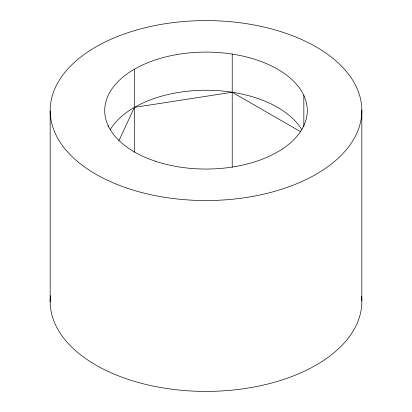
<?xml version="1.0" encoding="UTF-8"?>
<svg xmlns="http://www.w3.org/2000/svg" width="412" height="412" viewBox="0 0 412 412"><rect width="100%" height="100%" fill="white"/><g stroke="black" fill="none" stroke-linecap="round" stroke-linejoin="round"><path stroke-width="0.62" d="M118.97 140.585L134.374 107.388L232.219 92.252L300.513 131.68M361.834 110.066L361.834 300.925M303.84 95.435L303.84 126.608M232.219 54.08L232.219 167.226M134.374 69.216L134.374 152.244M108.16 125.706L108.16 126.978M50.166 111.075L50.166 301.934M361.576 296.218A155.834 89.971 0 0 1 205.516 391.4A155.834 89.971 0 0 1 50.485 295.656M110.225 129.703A101.295 58.483 0 0 1 206 90.259A101.295 58.483 0 0 1 301.775 129.703M155.355 161.216A101.295 58.483 0 0 0 307.295 110.57A101.295 58.483 0 0 0 155.355 59.925A101.295 58.483 0 0 0 155.355 161.216M126.489 187.949A155.834 89.971 0 0 0 361.824 111.637A155.834 89.971 0 0 0 129.682 32.126A155.834 89.971 0 0 0 126.489 187.949"/></g></svg>
